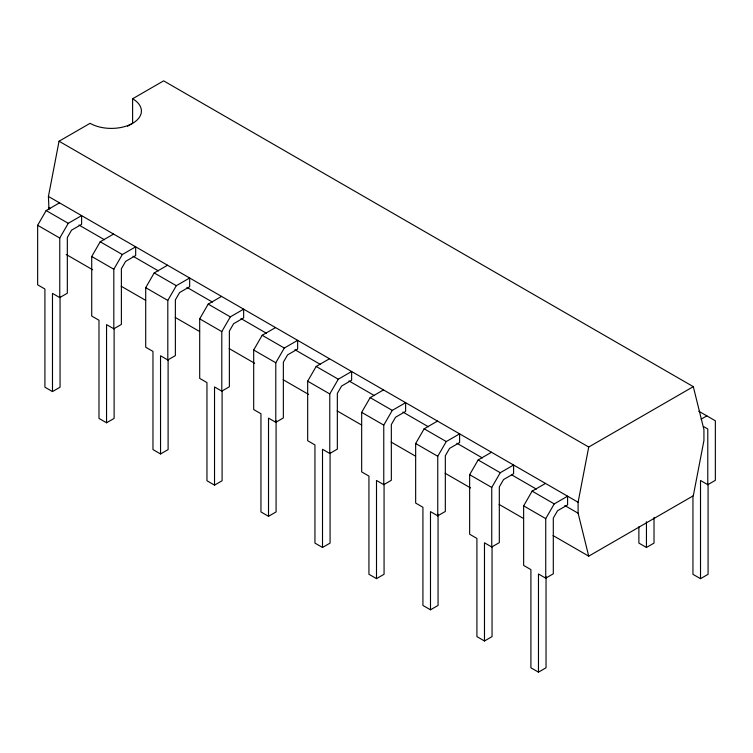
<?xml version="1.0" encoding="UTF-8"?>
<svg xmlns="http://www.w3.org/2000/svg" width="753" height="753" viewBox="0 0 753 753"><rect width="100%" height="100%" fill="white"/><g stroke="black" fill="none" stroke-linecap="round" stroke-linejoin="round"><path stroke-width="1.13" d="M48.983 209.663L48.427 196.458L59.054 141.225L90.087 123.313A30.064 17.357 0 0 0 132.603 123.313L132.603 98.765L163.636 80.853L693.306 386.656L703.933 429.605L703.933 440.552L693.306 495.775L588.724 556.156L553.079 535.571M588.724 556.156L578.097 513.207L578.097 502.26L588.724 447.037L693.306 386.656M60.052 297.2L60.052 387.202L52.484 391.569L44.916 387.202L44.916 289.02L37.65 284.822L37.65 225.279L46.149 210.558L59.506 202.849M59.76 297.586L59.76 238.042L68.259 223.321L81.606 215.612L81.606 224.347L71.573 230.145L67.328 237.506L67.328 293.218L59.76 297.586L52.484 293.388L52.484 391.569M114.117 328.421L114.117 418.414L106.55 422.781L98.982 418.414L98.982 320.232L91.715 316.034L91.715 256.491L100.215 241.769L113.562 234.061M113.816 328.797L113.816 269.254L122.325 254.533L135.672 246.824L135.672 255.559L125.638 261.357L121.384 268.717L121.384 324.43L113.816 328.797L106.55 324.609L106.55 422.781M168.107 359.586L168.107 449.588L160.54 453.955L152.972 449.588L152.972 351.406L145.706 347.208L145.706 287.665L154.205 272.934L167.552 265.235M167.806 359.972L167.806 300.428L176.315 285.698L189.662 277.998L189.662 286.733L179.628 292.522L175.374 299.892L175.374 355.604L167.806 359.972L160.54 355.774L160.54 453.955M222.097 390.76L222.097 480.753L214.53 485.12L206.962 480.753L206.962 382.58L199.696 378.382L199.696 318.839L208.195 304.108L221.542 296.4M221.796 391.146L221.796 331.602L230.305 316.872L243.652 309.163L243.652 317.907L233.618 323.696L229.364 331.056L229.364 386.778L221.796 391.146L214.53 386.948L214.53 485.12M276.087 420.758L276.087 511.927L268.52 516.294L260.952 511.927L260.952 413.745L253.686 409.547L253.686 350.004L262.185 335.283L275.532 327.574M275.786 422.311L275.786 362.767L284.295 348.046L297.642 340.337L297.642 349.072L287.608 354.87L283.354 362.231L283.354 417.943L275.786 422.311L268.52 418.113L268.52 516.294M330.078 453.099L330.078 543.101L322.51 547.469L314.942 543.101L314.942 444.919L307.676 440.721L307.676 381.178L316.175 366.447L329.522 358.748M329.776 453.485L329.776 393.941L338.285 379.211L351.632 371.511L351.632 380.246L341.598 386.035L337.344 393.405L337.344 449.117L329.776 453.485L322.51 449.287L322.51 547.469M384.068 484.273L384.068 574.266L376.5 578.633L368.932 574.266L368.932 476.094L361.666 471.896L361.666 412.352L370.165 397.622L383.512 389.913M383.766 484.659L383.766 425.116L392.275 410.385L405.622 402.676L405.622 411.411L395.589 417.209L391.334 424.57L391.334 480.292L383.766 484.659L376.5 480.461L376.5 578.633M438.058 514.271L438.058 605.44L430.49 609.808L422.922 605.44L422.922 507.258L415.656 503.06L415.656 443.517L424.155 428.796L437.502 421.087M437.757 515.824L437.757 456.28L446.265 441.559L459.612 433.85L459.612 442.585L449.579 448.383L445.324 455.744L445.324 511.456L437.757 515.824L430.49 511.626L430.49 609.808M492.048 546.612L492.048 636.605L484.48 640.982L476.913 636.605L476.913 538.433L469.646 534.235L469.646 474.691L478.146 459.961L491.493 452.261M491.747 546.998L491.747 487.455L500.256 472.724L513.602 465.015L513.602 473.759L503.569 479.548L499.314 486.909L499.314 542.631L491.747 546.998L484.48 542.8L484.48 640.982M546.038 576.619L546.038 667.779L538.47 672.147L530.903 667.779L530.903 569.607L523.636 565.409L523.636 505.865L532.136 491.135L545.483 483.426M545.737 578.172L545.737 518.629L554.246 503.898L567.593 496.189L567.593 504.924L557.559 510.722L553.304 518.083L553.304 573.795L545.737 578.172L538.47 573.974L538.47 672.147M127.539 126.231L132.603 123.313A30.064 17.357 0 0 0 132.603 98.765M701.128 419.176L706.851 415.872M708.084 484.311L708.084 574.313L700.516 578.68L700.516 480.499L707.782 484.697L715.35 480.329L715.35 420.786L698.812 411.232M638.883 526.733L638.883 543.101L646.451 547.469L654.018 543.101L654.018 517.386M703.528 426.527L707.782 428.984L707.782 484.697M59.054 141.225L588.724 447.037M48.427 196.458L578.097 502.26M700.516 578.68L692.948 574.313L692.948 496.001M48.427 207.404L50.46 208.581M78.98 225.043L104.451 239.746M132.97 256.208L158.431 270.911M186.96 287.382L212.421 302.085M240.941 318.547L266.411 333.25M294.931 349.721L320.392 364.424M348.912 380.886L374.382 395.589M402.902 412.051L428.363 426.753M456.883 443.225L482.353 457.928M511.889 474.983L536.334 489.092M564.863 505.564L578.097 513.207M46.149 210.558L68.259 223.321M100.215 241.769L122.325 254.533M154.205 272.934L176.315 285.698M208.195 304.108L230.305 316.872M262.185 335.283L284.295 348.046M316.175 366.447L338.285 379.211M370.165 397.622L392.275 410.385M424.155 428.796L446.265 441.559M478.146 459.961L500.256 472.724M532.136 491.135L554.246 503.898M37.65 225.279L59.76 238.042M91.715 256.491L113.816 269.254M145.706 287.665L167.806 300.428M199.696 318.839L221.796 331.602M253.686 350.004L275.786 362.767M307.676 381.178L329.776 393.941M361.666 412.352L383.766 425.116M415.656 443.517L437.757 456.28M469.646 474.691L491.747 487.455M523.636 505.865L545.737 518.629M66.189 254.467L92.666 269.762M121.186 286.225L145.64 300.343M175.176 317.399L199.62 331.508M229.157 348.564L254.627 363.266M283.147 379.728L308.617 394.431M337.137 410.903L361.581 425.012M391.118 442.067L415.562 456.186M445.108 473.242L470.569 487.944M499.088 504.406L523.542 518.516M646.451 521.754L646.451 547.469"/></g></svg>
